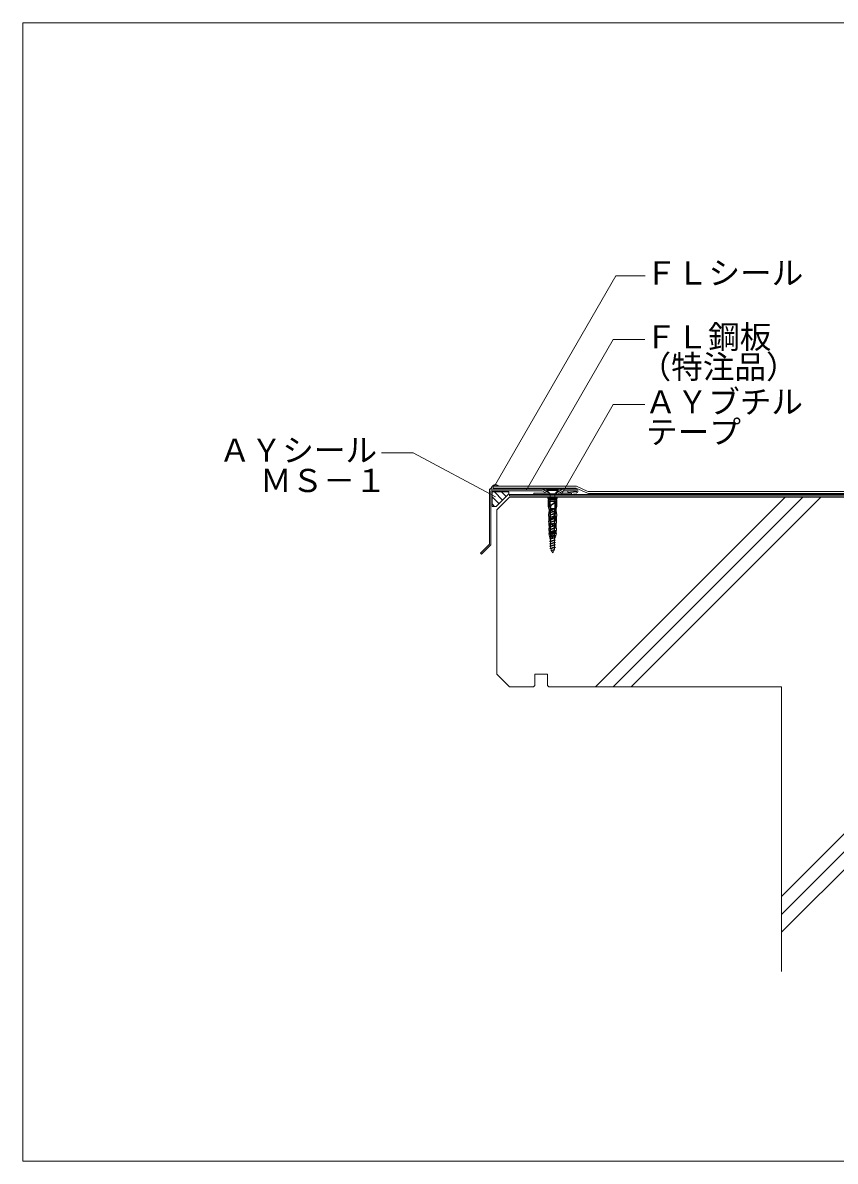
# Model space of a CAD drawing. Units: millimetres on the paper, with parts at other scales. Extents: x -135 to 135, y -94 to 92.
# Drawn here: x -135 to -6.5, y -88 to 92 of the extents above; entities that cross this region are included whole.
import ezdxf
from ezdxf.enums import TextEntityAlignment as Align

# ---------------------------------------------------------------- set-up
doc = ezdxf.new("R2010")
doc.units = ezdxf.units.MM
for name, color, linetype, lineweight in [('1-2_ハッチング', 3, 'Continuous', 9), ('1-4_リベットルーフ', 3, 'Continuous', 9), ('1-5_ＦＬ鋼板・ディスク', 7, 'Continuous', 9), ('1-6_アンカー類', 7, 'Continuous', 9), ('1-8_下地など', 30, 'Continuous', 18), ('1-A_元図・躯体', 7, 'Continuous', 9), ('E-0', 7, 'Continuous', 9), ('F-F', 7, 'Continuous', 9)]:
    doc.layers.add(name, color=color, linetype=linetype, lineweight=lineweight)
doc.styles.add('ＭＳ ゴシック', font='')
doc.styles.get('ＭＳ ゴシック').set_extended_font_data('MS Gothic')

msp = doc.modelspace()

# ---------------------------------------------------------------- linework, layer by layer
at = {"layer": '1-2_ハッチング'}
for p, q in [((-61.195, 18.248), (-61.175, 18.254)), ((-61.175, 18.254), (-61.14, 18.264)), ((-61.14, 18.264), (-61.106, 18.276)), ((-61.106, 18.276), (-61.073, 18.289)), ((-61.073, 18.289), (-61.042, 18.304)), ((-61.042, 18.304), (-61.012, 18.321)), ((-61.012, 18.321), (-60.996, 18.333)), ((-60.996, 18.333), (-60.98, 18.346)), ((-60.98, 18.346), (-60.954, 18.372)), ((-60.954, 18.372), (-60.93, 18.401)), ((-60.93, 18.401), (-60.909, 18.433)), ((-60.909, 18.433), (-60.889, 18.466)), ((-60.889, 18.466), (-60.87, 18.5)), ((-60.87, 18.5), (-60.86, 18.52)), ((-60.86, 18.52), (-60.849, 18.542)), ((-60.849, 18.542), (-60.831, 18.581)), ((-60.831, 18.581), (-60.812, 18.619)), ((-60.812, 18.619), (-60.792, 18.656)), ((-60.792, 18.656), (-60.771, 18.691)), ((-60.771, 18.691), (-60.748, 18.724)), ((-60.748, 18.724), (-60.732, 18.741)), ((-60.732, 18.741), (-60.718, 18.756)), ((-60.718, 18.756), (-60.691, 18.781)), ((-60.691, 18.781), (-60.661, 18.803)), ((-60.661, 18.803), (-60.631, 18.824)), ((-60.631, 18.824), (-60.599, 18.844)), ((-60.599, 18.844), (-60.567, 18.863)), ((-60.567, 18.863), (-60.548, 18.875)), ((-60.548, 18.875), (-60.539, 18.88)), ((-60.539, 18.88), (-60.523, 18.89)), ((-60.523, 18.89), (-60.506, 18.899)), ((-60.506, 18.899), (-60.49, 18.908)), ((-60.49, 18.908), (-60.474, 18.917)), ((-60.474, 18.917), (-60.457, 18.924)), ((-60.457, 18.924), (-60.448, 18.928)), ((-60.448, 18.928), (-60.427, 18.935)), ((-60.427, 18.935), (-60.392, 18.944)), ((-60.392, 18.944), (-60.355, 18.949)), ((-60.355, 18.949), (-60.317, 18.952)), ((-60.317, 18.952), (-60.279, 18.952)), ((-60.279, 18.952), (-60.241, 18.95)), ((-60.241, 18.95), (-60.219, 18.948)), ((-60.219, 18.948), (-60.194, 18.946)), ((-60.194, 18.946), (-60.151, 18.94)), ((-60.151, 18.94), (-60.11, 18.933)), ((-60.11, 18.933), (-60.069, 18.924)), ((-60.069, 18.924), (-60.029, 18.912)), ((-60.029, 18.912), (-59.99, 18.898)), ((-59.99, 18.898), (-59.968, 18.888)), ((-59.968, 18.888), (-59.947, 18.879)), ((-59.947, 18.879), (-59.914, 18.86)), ((-59.914, 18.86), (-59.881, 18.84)), ((-59.881, 18.84), (-59.849, 18.817)), ((-59.849, 18.817), (-59.817, 18.794)), ((-59.817, 18.794), (-59.786, 18.77)), ((-59.786, 18.77), (-59.767, 18.756))]:
    msp.add_line(p, q, dxfattribs=at)
at = {"layer": '1-2_ハッチング', "color": 6}
for p, q in [((-60.774, 17.82), (-58.141, 17.82)), ((-60.774, 17.051), (-59.703, 15.98)), ((-60.412, 17.82), (-59.137, 16.545)), ((-60.141, 15.541), (-58.141, 17.541)), ((-59.281, 17.82), (-58.572, 17.111)), ((-58.149, 17.82), (-58.141, 17.812)), ((-58.141, 17.541), (-58.141, 17.82)), ((-60.774, 15.919), (-60.396, 15.541))]:
    msp.add_line(p, q, dxfattribs=at)
at = {"layer": '1-2_ハッチング', "color": 5}
for p, q in [((-50.594, 17.42), (-48.194, 17.42)), ((-48.194, 17.62), (-50.248, 17.62)), ((-48.194, 17.42), (-48.194, 17.62))]:
    msp.add_line(p, q, dxfattribs=at)
at = {"layer": '1-2_ハッチング', "color": 6}
msp.add_lwpolyline([(-60.141, 15.541), (-60.774, 15.541), (-60.774, 17.82)], dxfattribs=at)
at = {"layer": '1-2_ハッチング', "color": 5}
msp.add_lwpolyline([(-52.141, 17.62), (-54.194, 17.62), (-54.194, 17.42), (-51.794, 17.42)], dxfattribs=at)
at = {"layer": '1-4_リベットルーフ'}
for p, q in [((-47.626, 18.44), (-60.594, 18.44)), ((-45.79, 17.655), (-47.375, 18.385)), ((-45.724, 17.955), (-47.309, 18.685)), ((-45.539, 17.6), (80, 17.6)), ((-45.473, 17.9), (80, 17.9))]:
    msp.add_line(p, q, dxfattribs=at)
msp.add_lwpolyline([(-47.56, 18.74), (-60.594, 18.74), (-60.594, 18.44)], dxfattribs=at)
for centre, start, end in [((-47.626, 17.84), 65.27176, 90), ((-47.56, 18.14), 65.27176, 90), ((-45.539, 18.2), 245.27176, 270), ((-45.473, 18.5), 245.27176, 270)]:
    msp.add_arc(centre, 0.6, start, end, dxfattribs=at)
at = {"layer": '1-5_ＦＬ鋼板・ディスク'}
for p, q in [((-61.194, 9.551), (-61.194, 18.24)), ((-61.194, 18.24), (-47.494, 18.24)), ((-60.974, 18.02), (-52.833, 18.02)), ((-51.794, 17.674), (-52.774, 18.24)), ((-50.594, 17.674), (-49.614, 18.24)), ((-50.594, 17.42), (-49.555, 18.02)), ((-49.555, 18.02), (-47.494, 18.02)), ((-48.767, 18.018), (-48.794, 17.8)), ((-47.485, 17.861), (-48.767, 18.018)), ((-50.594, 17.674), (-50.594, 17.42)), ((-47.494, 17.64), (-48.794, 17.8)), ((-62.608, 8.137), (-61.194, 9.551)), ((-62.453, 7.981), (-62.608, 8.137))]:
    msp.add_line(p, q, dxfattribs=at)
for points in [[(-62.453, 7.981), (-60.974, 9.46), (-60.974, 18.02)], [(-51.794, 17.674), (-51.794, 17.42), (-52.833, 18.02)]]:
    msp.add_lwpolyline(points, dxfattribs=at)
for radius, start in [(0.3, 270), (0.08, 276.59439)]:
    msp.add_arc((-47.494, 17.94), radius, start, 90, dxfattribs=at)
at = {"layer": '1-6_アンカー類'}
for p, q in [((-52.102, 18.181), (-52.102, 18.033)), ((-50.302, 18.181), (-52.102, 18.181)), ((-51.628, 17.559), (-52.102, 18.033)), ((-50.775, 17.559), (-50.302, 18.033)), ((-51.937, 16.854), (-51.937, 16.944)), ((-50.467, 16.944), (-51.937, 16.944)), ((-50.467, 16.854), (-51.937, 16.854)), ((-51.78, 16.684), (-51.937, 16.854)), ((-51.76, 16.684), (-51.88, 16.584)), ((-51.88, 15.544), (-51.88, 16.584)), ((-50.624, 16.684), (-51.78, 16.684)), ((-50.624, 16.544), (-51.78, 16.544)), ((-51.78, 15.104), (-51.78, 16.544)), ((-50.624, 16.324), (-51.78, 16.324)), ((-51.76, 16.544), (-51.76, 16.684)), ((-51.602, 15.104), (-51.602, 16.324)), ((-50.834, 17.501), (-51.57, 17.501)), ((-51.57, 17.418), (-51.57, 15.181)), ((-51.252, 16.544), (-51.252, 16.684)), ((-51.252, 16.544), (-51.202, 16.584)), ((-51.152, 16.544), (-51.202, 16.584)), ((-51.152, 16.544), (-51.152, 16.684)), ((-50.932, 16.223), (-50.932, 16.324)), ((-50.872, 16.223), (-50.872, 16.324)), ((-50.802, 15.104), (-50.802, 16.324)), ((-50.524, 16.584), (-50.644, 16.684)), ((-50.644, 16.544), (-50.644, 16.684)), ((-50.624, 16.684), (-50.467, 16.854)), ((-50.624, 15.104), (-50.624, 16.544)), ((-50.524, 15.544), (-50.524, 16.584)), ((-50.467, 16.854), (-50.467, 16.944)), ((-51.78, 15.164), (-51.88, 15.544)), ((-51.626, 14.464), (-51.835, 14.464)), ((-51.621, 14.584), (-51.824, 14.584)), ((-51.815, 14.344), (-51.748, 15.104)), ((-51.617, 14.704), (-51.813, 14.704)), ((-51.612, 14.824), (-51.803, 14.824)), ((-51.608, 14.944), (-51.792, 14.944)), ((-51.603, 15.064), (-51.782, 15.064)), ((-51.602, 16.184), (-51.78, 16.184)), ((-51.596, 16.084), (-51.78, 16.084)), ((-51.602, 15.984), (-51.78, 15.984)), ((-51.602, 15.884), (-51.78, 15.884)), ((-51.602, 15.784), (-51.78, 15.784)), ((-51.602, 15.684), (-51.78, 15.684)), ((-51.602, 15.584), (-51.78, 15.584)), ((-51.602, 15.464), (-51.78, 15.464)), ((-51.602, 15.104), (-51.78, 15.104)), ((-50.952, 15.181), (-51.667, 14.958)), ((-50.882, 14.822), (-51.667, 14.578)), ((-50.736, 14.757), (-51.667, 14.578)), ((-50.881, 14.443), (-51.666, 14.199)), ((-51.63, 14.344), (-51.602, 15.104)), ((-51.532, 15.404), (-51.532, 15.585)), ((-51.472, 15.404), (-51.532, 15.404)), ((-51.532, 15.123), (-51.532, 15.304)), ((-51.472, 15.304), (-51.532, 15.304)), ((-51.521, 15.181), (-51.521, 15.004)), ((-51.521, 14.893), (-51.521, 14.624)), ((-51.521, 14.513), (-51.521, 14.244)), ((-51.472, 15.404), (-51.472, 15.585)), ((-51.472, 15.123), (-51.472, 15.304)), ((-51.413, 15.804), (-51.023, 16.055)), ((-51.413, 14.905), (-51.023, 14.653)), ((-51.38, 15.753), (-50.991, 16.005)), ((-51.38, 14.955), (-50.991, 14.704)), ((-50.932, 14.023), (-50.932, 14.485)), ((-50.882, 15.091), (-50.882, 14.822)), ((-50.736, 14.757), (-50.882, 14.822)), ((-50.882, 14.711), (-50.882, 14.443)), ((-50.735, 14.377), (-50.881, 14.443)), ((-50.872, 14.023), (-50.872, 14.485)), ((-50.736, 15.137), (-50.834, 15.181)), ((-50.624, 16.184), (-50.802, 16.184)), ((-50.624, 16.084), (-50.802, 16.084)), ((-50.624, 15.984), (-50.802, 15.984)), ((-50.624, 15.884), (-50.802, 15.884)), ((-50.624, 15.784), (-50.802, 15.784)), ((-50.624, 15.684), (-50.802, 15.684)), ((-50.624, 15.584), (-50.802, 15.584)), ((-50.624, 15.464), (-50.802, 15.464)), ((-50.624, 15.104), (-50.802, 15.104)), ((-50.774, 14.344), (-50.802, 15.104)), ((-50.622, 15.064), (-50.802, 15.064)), ((-50.611, 14.944), (-50.796, 14.944)), ((-50.601, 14.824), (-50.791, 14.824)), ((-50.59, 14.704), (-50.787, 14.704)), ((-50.58, 14.584), (-50.783, 14.584)), ((-50.569, 14.464), (-50.778, 14.464)), ((-50.589, 14.344), (-50.656, 15.104)), ((-50.524, 15.544), (-50.624, 15.164)), ((-51.847, 14.004), (-51.847, 14.344)), ((-51.63, 14.344), (-51.847, 14.344)), ((-51.632, 14.004), (-51.847, 14.004)), ((-51.63, 13.924), (-51.843, 13.924)), ((-51.627, 13.804), (-51.84, 13.804)), ((-51.624, 13.684), (-51.837, 13.684)), ((-51.621, 13.564), (-51.834, 13.564)), ((-51.618, 13.444), (-51.831, 13.444)), ((-51.615, 13.324), (-51.828, 13.324)), ((-51.612, 13.204), (-51.827, 13.204)), ((-51.795, 13.204), (-51.815, 14.004)), ((-51.609, 12.804), (-51.815, 12.804)), ((-51.604, 12.704), (-51.813, 12.704)), ((-51.752, 12.104), (-51.787, 12.864)), ((-50.882, 14.062), (-51.667, 13.818)), ((-50.736, 13.997), (-51.667, 13.818)), ((-50.882, 13.682), (-51.667, 13.438)), ((-50.736, 13.616), (-51.667, 13.438)), ((-50.882, 12.922), (-51.667, 12.678)), ((-50.736, 12.856), (-51.667, 12.678)), ((-50.735, 14.377), (-51.666, 14.199)), ((-50.881, 13.302), (-51.666, 13.058)), ((-50.735, 13.236), (-51.666, 13.058)), ((-51.632, 14.004), (-51.63, 14.346)), ((-51.612, 13.204), (-51.632, 14.004)), ((-51.577, 12.104), (-51.612, 12.864)), ((-51.532, 12.923), (-51.532, 13.385)), ((-51.521, 14.133), (-51.521, 13.864)), ((-51.521, 13.753), (-51.521, 13.483)), ((-51.521, 13.372), (-51.521, 13.103)), ((-51.521, 12.992), (-51.521, 12.723)), ((-51.521, 12.612), (-51.521, 12.342)), ((-51.472, 12.923), (-51.472, 13.385)), ((-51.413, 13.604), (-51.023, 13.855)), ((-51.413, 12.705), (-51.063, 12.479)), ((-51.38, 13.553), (-50.991, 13.805)), ((-51.38, 12.755), (-51.031, 12.53)), ((-50.882, 14.331), (-50.882, 14.062)), ((-50.736, 13.997), (-50.882, 14.062)), ((-50.882, 13.951), (-50.882, 13.682)), ((-50.736, 13.616), (-50.882, 13.682)), ((-50.882, 13.571), (-50.882, 13.302)), ((-50.882, 13.191), (-50.882, 12.922)), ((-50.736, 12.856), (-50.882, 12.922)), ((-50.882, 12.811), (-50.882, 12.541)), ((-50.735, 13.236), (-50.881, 13.302)), ((-50.827, 12.104), (-50.792, 12.864)), ((-50.591, 12.704), (-50.799, 12.704)), ((-50.589, 12.804), (-50.796, 12.804)), ((-50.792, 13.204), (-50.772, 14.004)), ((-50.577, 13.204), (-50.792, 13.204)), ((-50.585, 12.864), (-50.792, 12.864)), ((-50.576, 13.324), (-50.789, 13.324)), ((-50.57, 13.564), (-50.783, 13.564)), ((-50.573, 13.444), (-50.783, 13.444)), ((-50.567, 13.684), (-50.78, 13.684)), ((-50.564, 13.804), (-50.777, 13.804)), ((-50.772, 14.004), (-50.774, 14.344)), ((-50.557, 14.344), (-50.774, 14.344)), ((-50.561, 13.924), (-50.774, 13.924)), ((-50.557, 14.004), (-50.772, 14.004)), ((-50.652, 12.104), (-50.635, 12.864)), ((-50.609, 13.204), (-50.589, 14.004)), ((-50.585, 12.864), (-50.577, 13.204)), ((-50.557, 14.004), (-50.557, 14.344)), ((-51.595, 12.584), (-51.811, 12.584)), ((-51.591, 12.464), (-51.808, 12.464)), ((-51.586, 12.344), (-51.806, 12.344)), ((-51.581, 12.224), (-51.804, 12.224)), ((-51.802, 11.744), (-51.802, 12.104)), ((-51.577, 12.104), (-51.802, 12.104)), ((-51.577, 11.744), (-51.802, 11.744)), ((-51.622, 10.544), (-51.802, 11.224)), ((-51.577, 11.224), (-51.802, 11.224)), ((-51.577, 11.634), (-51.787, 11.634)), ((-51.577, 11.534), (-51.787, 11.534)), ((-51.577, 11.434), (-51.787, 11.434)), ((-51.577, 11.334), (-51.787, 11.334)), ((-51.752, 11.224), (-51.752, 11.744)), ((-50.882, 12.541), (-51.667, 12.297)), ((-50.736, 12.476), (-51.667, 12.297)), ((-50.882, 12.161), (-51.667, 11.917)), ((-50.736, 12.095), (-51.667, 11.917)), ((-50.882, 11.781), (-51.667, 11.537)), ((-50.736, 11.715), (-51.667, 11.537)), ((-50.882, 11.401), (-51.667, 11.157)), ((-50.736, 11.335), (-51.667, 11.157)), ((-50.881, 11.021), (-51.666, 10.777)), ((-50.735, 10.955), (-51.666, 10.777)), ((-51.577, 11.224), (-51.577, 11.744)), ((-51.521, 12.231), (-51.521, 11.962)), ((-51.521, 11.851), (-51.521, 11.582)), ((-51.521, 11.471), (-51.521, 11.202)), ((-51.521, 11.091), (-51.521, 10.822)), ((-51.502, 11.565), (-51.502, 11.528)), ((-51.502, 11.105), (-51.502, 11.068)), ((-51.202, 11.204), (-51.484, 11.571)), ((-51.202, 10.744), (-51.484, 11.111)), ((-51.202, 11.104), (-51.481, 11.467)), ((-51.202, 10.644), (-51.481, 11.007)), ((-51.232, 11.344), (-51.232, 11.379)), ((-51.172, 11.344), (-51.232, 11.344)), ((-51.202, 11.204), (-50.92, 11.571)), ((-51.202, 11.104), (-50.923, 11.467)), ((-51.202, 10.744), (-50.92, 11.111)), ((-51.202, 10.644), (-50.923, 11.007)), ((-51.172, 11.344), (-51.172, 11.379)), ((-51.113, 11.598), (-51.063, 11.63)), ((-51.08, 11.547), (-51.031, 11.579)), ((-50.972, 11.798), (-50.972, 12.311)), ((-50.912, 11.798), (-50.912, 12.311)), ((-50.902, 11.565), (-50.902, 11.528)), ((-50.902, 11.105), (-50.902, 11.068)), ((-50.736, 12.476), (-50.882, 12.541)), ((-50.882, 12.43), (-50.882, 12.161)), ((-50.736, 12.095), (-50.882, 12.161)), ((-50.882, 12.05), (-50.882, 11.781)), ((-50.736, 11.715), (-50.882, 11.781)), ((-50.882, 11.67), (-50.882, 11.401)), ((-50.736, 11.335), (-50.882, 11.401)), ((-50.882, 11.29), (-50.882, 11.021)), ((-50.882, 10.91), (-50.882, 10.641)), ((-50.735, 10.955), (-50.881, 11.021)), ((-50.602, 12.104), (-50.827, 12.104)), ((-50.827, 11.224), (-50.827, 11.744)), ((-50.602, 11.744), (-50.827, 11.744)), ((-50.617, 11.634), (-50.827, 11.634)), ((-50.617, 11.534), (-50.827, 11.534)), ((-50.617, 11.434), (-50.827, 11.434)), ((-50.617, 11.334), (-50.827, 11.334)), ((-50.602, 11.224), (-50.827, 11.224)), ((-50.602, 12.224), (-50.822, 12.224)), ((-50.599, 12.344), (-50.818, 12.344)), ((-50.597, 12.464), (-50.813, 12.464)), ((-50.594, 12.584), (-50.808, 12.584)), ((-50.782, 10.544), (-50.602, 11.224)), ((-50.652, 11.224), (-50.652, 11.744)), ((-50.602, 11.744), (-50.602, 12.104)), ((-50.882, 10.641), (-51.667, 10.397)), ((-50.736, 10.575), (-51.667, 10.397)), ((-50.882, 10.261), (-51.667, 10.017)), ((-50.736, 10.195), (-51.667, 10.017)), ((-50.882, 9.881), (-51.667, 9.637)), ((-50.736, 9.815), (-51.667, 9.637)), ((-50.882, 9.501), (-51.667, 9.257)), ((-50.736, 9.435), (-51.667, 9.257)), ((-50.782, 10.544), (-51.622, 10.544)), ((-50.885, 9.121), (-51.619, 8.886)), ((-51.521, 10.711), (-51.521, 10.442)), ((-51.521, 10.331), (-51.521, 10.062)), ((-51.521, 9.951), (-51.521, 9.682)), ((-51.521, 9.571), (-51.521, 9.302)), ((-50.739, 9.055), (-50.885, 9.121)), ((-50.736, 10.575), (-50.882, 10.641)), ((-50.882, 10.53), (-50.882, 10.261)), ((-50.736, 10.195), (-50.882, 10.261)), ((-50.882, 10.15), (-50.882, 9.881)), ((-50.736, 9.815), (-50.882, 9.881)), ((-50.882, 9.77), (-50.882, 9.501)), ((-50.736, 9.435), (-50.882, 9.501)), ((-50.882, 9.39), (-50.882, 9.195)), ((-50.873, 8.674), (-51.481, 8.558))]:
    msp.add_line(p, q, dxfattribs=at)
for points in [[(-50.302, 18.181), (-50.302, 18.033), (-52.102, 18.033)], [(-50.834, 17.418), (-50.834, 15.181), (-51.57, 15.181)], [(-51.152, 16.684), (-51.202, 16.584), (-51.252, 16.684)], [(-51.667, 14.578), (-51.521, 14.513), (-50.736, 14.757)], [(-51.612, 12.864), (-51.819, 12.864), (-51.827, 13.204)], [(-51.667, 13.818), (-51.521, 13.753), (-50.736, 13.997)], [(-51.667, 13.438), (-51.521, 13.372), (-50.736, 13.616)], [(-51.667, 12.678), (-51.521, 12.612), (-50.736, 12.856)], [(-51.666, 14.199), (-51.521, 14.133), (-50.735, 14.377)], [(-51.666, 13.058), (-51.521, 12.992), (-50.735, 13.236)], [(-51.667, 12.297), (-51.521, 12.231), (-50.736, 12.476)], [(-51.667, 11.917), (-51.521, 11.851), (-50.736, 12.095)], [(-51.667, 11.537), (-51.521, 11.471), (-50.736, 11.715)], [(-51.667, 11.157), (-51.521, 11.091), (-50.736, 11.335)], [(-51.666, 10.777), (-51.521, 10.711), (-50.735, 10.955)], [(-51.667, 10.397), (-51.521, 10.331), (-50.736, 10.575)], [(-51.667, 10.017), (-51.521, 9.951), (-50.736, 10.195)], [(-51.667, 9.637), (-51.521, 9.571), (-50.736, 9.815)], [(-51.667, 9.257), (-51.521, 9.191), (-50.736, 9.435)], [(-50.947, 8.74), (-51.481, 8.558), (-51.368, 8.485)], [(-51.368, 8.485), (-50.873, 8.674), (-50.947, 8.74)]]:
    msp.add_lwpolyline(points, dxfattribs=at)
for points in [[(-50.736, 15.137), (-51.667, 14.958), (-51.521, 14.893)], [(-51.475, 8.821), (-50.739, 9.055), (-51.619, 8.886)]]:
    msp.add_lwpolyline(points, close=True, dxfattribs=at)
for centre, radius, start, end in [((-51.77, 17.418), 0.2, 360, 45), ((-51.132, 16.223), 0.2, 302.8584, 360), ((-51.132, 16.223), 0.26, 302.8584, 360), ((-50.634, 17.418), 0.2, 135, 180), ((-51.272, 15.585), 0.26, 122.8584, 180), ((-51.272, 15.123), 0.26, 180, 237.1416), ((-51.272, 15.585), 0.2, 122.8584, 180), ((-51.272, 15.123), 0.2, 180, 237.1416), ((-51.132, 14.485), 0.2, 360, 57.1416), ((-51.132, 14.485), 0.26, 360, 57.1416), ((-51.272, 13.385), 0.26, 122.8584, 180), ((-51.272, 12.923), 0.26, 180, 237.1416), ((-51.272, 13.385), 0.2, 122.8584, 180), ((-51.272, 12.923), 0.2, 180, 237.1416), ((-51.132, 14.023), 0.2, 302.8584, 360), ((-51.132, 14.023), 0.26, 302.8584, 0), ((-51.492, 11.565), 0.01, 37.56859, 180), ((-51.402, 11.528), 0.1, 180, 217.56859), ((-51.492, 11.105), 0.01, 37.56859, 180), ((-51.402, 11.068), 0.1, 180, 217.56859), ((-50.972, 11.379), 0.26, 122.8584, 180), ((-50.972, 11.379), 0.2, 122.8584, 180), ((-51.172, 12.311), 0.2, 360, 57.1416), ((-51.172, 11.798), 0.2, 302.8584, 360), ((-51.172, 12.311), 0.26, 360, 57.1416), ((-51.172, 11.798), 0.26, 302.8584, 360), ((-51.002, 11.528), 0.1, 322.43141, 360), ((-51.002, 11.068), 0.1, 322.43141, 360), ((-50.912, 11.565), 0.01, 360, 142.43141), ((-50.912, 11.105), 0.01, 360, 142.43141), ((-49.645, 9.229), 1.877, 181.1526, 189.30247), ((-52.758, 9.229), 1.877, 344.90057, 353.16462), ((-52.758, 9.229), 1.877, 356.70432, 358.98114), ((-49.645, 9.229), 1.877, 192.55761, 200.13326), ((-49.645, 9.229), 1.877, 203.35211, 213.95053), ((-52.758, 9.229), 1.877, 326.04947, 341.51092)]:
    msp.add_arc(centre, radius, start, end, dxfattribs=at)
at = {"layer": '1-8_下地など'}
for p, q in [((-58, 17.4), (80, 17.4)), ((-58, 17.4), (-58, 17.2)), ((-58, 17.2), (80, 17.2))]:
    msp.add_line(p, q, dxfattribs=at)
at = {"layer": '1-A_元図・躯体'}
for p, q in [((-60, 15), (-58, 17)), ((-58, 17), (80, 17)), ((-14.444, 17), (-44.444, -13)), ((-11.616, 17), (-41.616, -13)), ((-8.788, 17), (-38.788, -13)), ((-60, -11), (-60, 15)), ((-60, -11), (-58, -13)), ((-54, -11), (-52, -11)), ((-54, -12.8), (-54, -11)), ((-52, -12.8), (-52, -11)), ((-54.2, -13), (-58, -13)), ((-54.2, -13), (-54, -12.8)), ((-52, -12.8), (-51.8, -13)), ((-51.8, -13), (-15, -13)), ((-15, -13), (-15, -58)), ((15, -16.144), (-15, -46.144)), ((15, -18.973), (-15, -48.973)), ((15, -21.801), (-15, -51.801))]:
    msp.add_line(p, q, dxfattribs=at)
at = {"layer": 'E-0'}
for points in [[(-60.334, 18.838), (-41.182, 52.012), (-36.55, 52.012)], [(-55.314, 18.154), (-41.602, 41.904), (-36.602, 41.904)], [(-49.741, 17.538), (-41.604, 31.632), (-36.604, 31.632)], [(-60.235, 17.048), (-73.244, 24.006), (-78.244, 24.006)]]:
    msp.add_lwpolyline(points, dxfattribs=at)
at = {"layer": 'F-F'}
msp.add_line((-135, 92), (-135, -88), dxfattribs=at)
msp.add_lwpolyline([(-135, 92), (135, 92), (135, -88), (-135, -88)], dxfattribs=at)

# ---------------------------------------------------------------- texts
at = {"layer": 'E-0', "style": 'ＭＳ ゴシック'}
for s, p in [('ＦＬシール', (-36.55, 49.512)), ('ＦＬ鋼板', (-36.602, 39.404)), ('（特注品）', (-37.449, 34.67)), ('ＡＹブチル', (-36.604, 29.132)), ('テープ', (-36.419, 24.356)), ('ＡＹシール', (-103.96, 21.491)), ('ＭＳ－１', (-97.47, 16.699))]:
    msp.add_text(s, height=3.666, dxfattribs=at).set_placement(p, align=Align.BOTTOM_LEFT)

doc.saveas('drawing.dxf')
